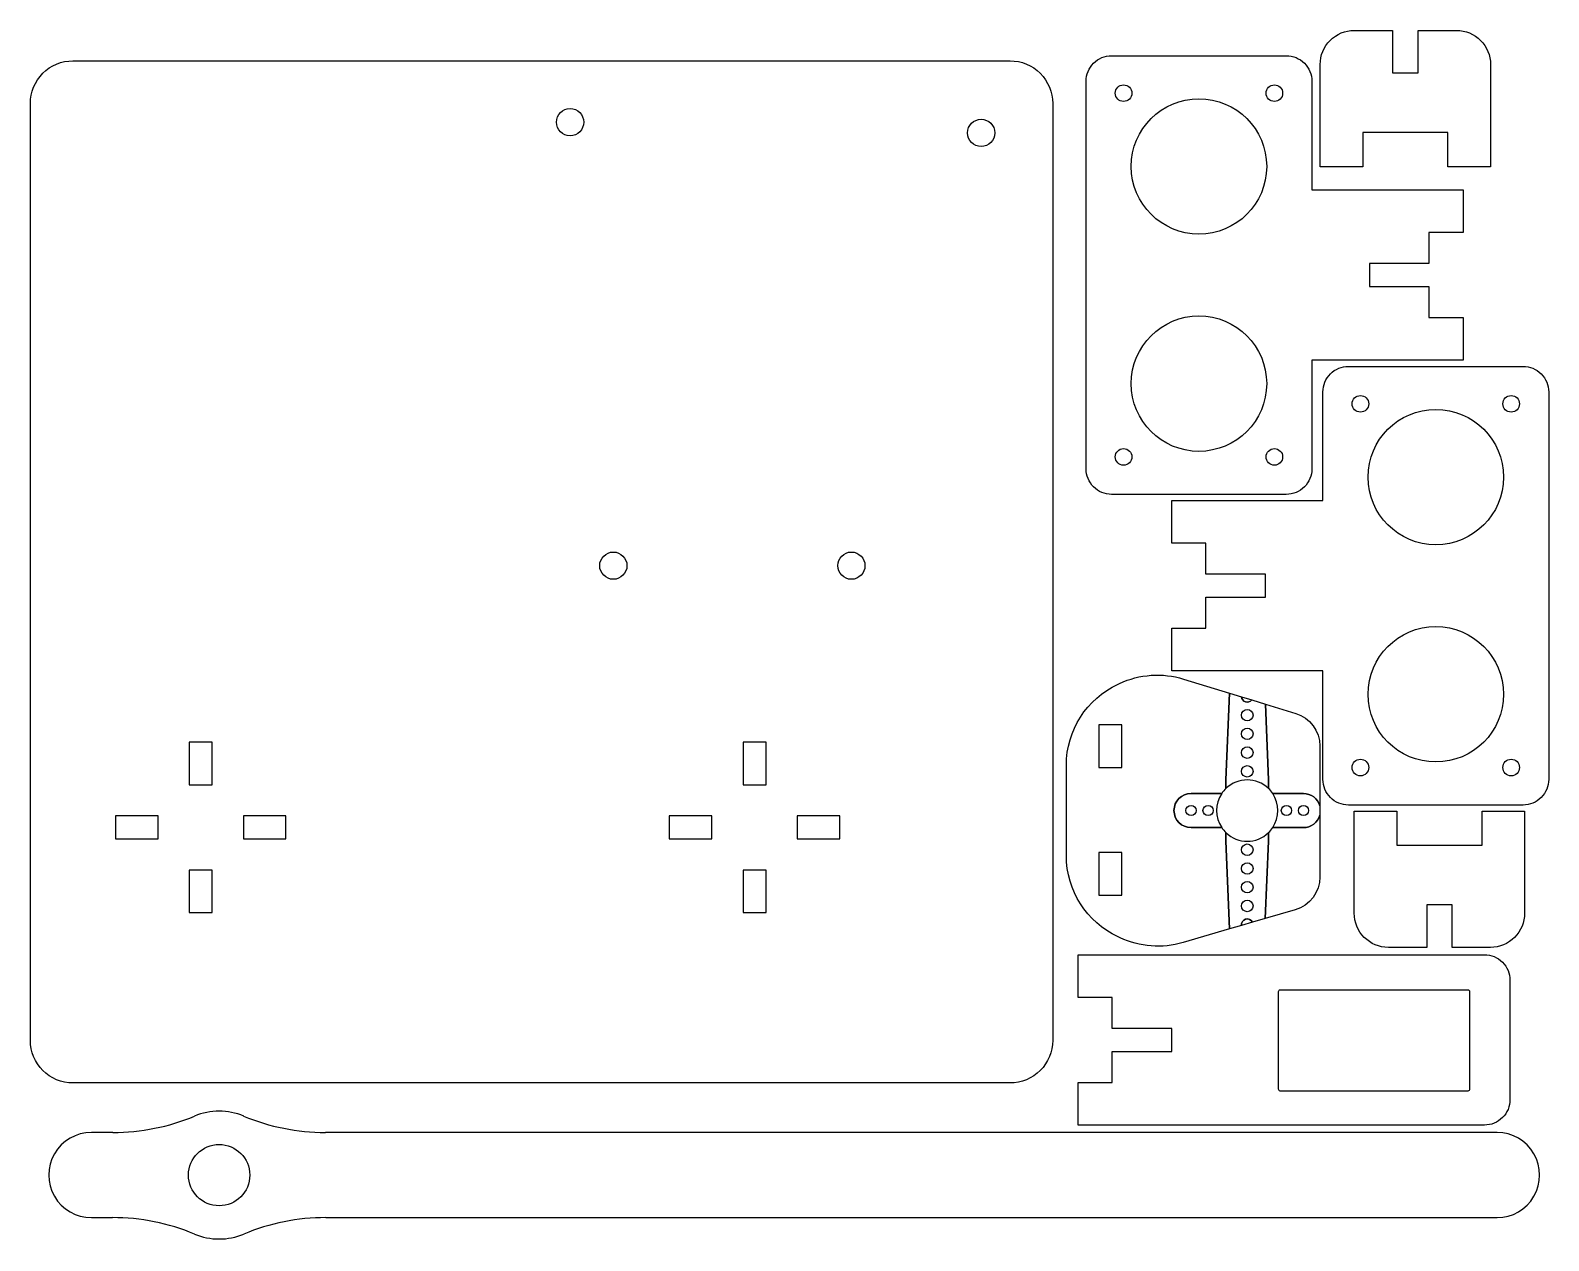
# Model space of a CAD drawing. Header units: millimetres. Extents: x -62 to 116, y -79 to 64.
import ezdxf

# ---------------------------------------------------------------- set-up
doc = ezdxf.new("R2010")
doc.units = ezdxf.units.MM
doc.layers.get('0').update_dxf_attribs({"linetype": 'CONTINUOUS'})

msp = doc.modelspace()

# ---------------------------------------------------------------- linework, layer by layer
for p, q in [((-52.31, -65.81), (-54.84, -65.81)), ((110.16, -65.81), (-27.37, -65.81)), ((-54.84, -75.81), (-52.37, -75.81)), ((-27.31, -75.81), (110.16, -75.81))]:
    msp.add_line(p, q)
for points in [[(105.4, 63.57, -0.414214), (109.4, 59.57), (109.4, 47.57), (104.4, 47.57), (104.4, 51.57), (94.4, 51.57), (94.4, 47.57), (89.4, 47.57), (89.4, 59.57, -0.414214), (93.4, 63.57), (97.9, 63.57), (97.9, 58.57), (100.9, 58.57), (100.9, 63.57)], [(95.17, 33.5), (102.17, 33.5), (102.17, 29.85), (106.17, 29.85), (106.17, 24.85), (88.42, 24.85), (88.42, 12.1, -0.414214), (85.42, 9.1), (64.92, 9.1, -0.414214), (61.92, 12.1), (61.92, 57.6, -0.414214), (64.92, 60.6), (85.42, 60.6, -0.414214), (88.42, 57.6), (88.42, 44.85), (106.17, 44.85), (106.17, 39.85), (102.17, 39.85), (102.17, 36.2), (95.17, 36.2)], [(-57, -60, -0.414214), (-62, -55), (-62, 55, -0.414214), (-57, 60), (53, 60, -0.414214), (58, 55), (58, -55, -0.414214), (53, -60)], [(82.97, -0.27), (75.97, -0.27), (75.97, 3.38), (71.97, 3.38), (71.97, 8.38), (89.72, 8.38), (89.72, 21.13, -0.414214), (92.72, 24.13), (113.22, 24.13, -0.414214), (116.22, 21.13), (116.22, -24.37, -0.414214), (113.22, -27.37), (92.72, -27.37, -0.414214), (89.72, -24.37), (89.72, -11.62), (71.97, -11.62), (71.97, -6.62), (75.97, -6.62), (75.97, -2.97), (82.97, -2.97)], [(59.61, -22.69, -0.291235), (65.67, -13.18), (65.84, -13.1, -0.185709), (73.36, -12.58), (78.76, -14.23), (78.34, -24.42), (78.34, -25.43, 0.053581), (77.84, -26.02), (74.24, -26.02, 1), (74.24, -30.02), (77.84, -30.02, 0.053581), (78.34, -30.61), (78.34, -31.62), (78.77, -41.92), (73.3, -43.52, -0.182284), (65.91, -42.95), (65.67, -42.84, -0.291235), (59.61, -33.33)], [(81.37, -15.03), (82.97, -15.52), (83.34, -24.42), (83.34, -25.43, 0.403853), (78.34, -25.43), (78.34, -24.42), (78.76, -14.23), (80.16, -14.66, 0.692046)], [(80.16, -14.66), (81.37, -15.03, -0.692046)], [(86.53, -16.61, -0.329597), (89.36, -20.44), (89.36, -27.48, 0.336136), (87.44, -26.02), (83.83, -26.02, 0.053581), (83.34, -25.43), (83.34, -24.42), (82.97, -15.52)], [(74.24, -26.02), (77.84, -26.02, 0.303337), (77.84, -30.02), (74.24, -30.02, -1)], [(89.36, -27.48), (89.36, -28.56, -0.336136), (87.44, -30.02), (83.83, -30.02, 0.303337), (83.83, -26.02), (87.44, -26.02, -0.336136)], [(97.4, -44.08, -0.414214), (93.4, -40.08), (93.4, -28.08), (98.4, -28.08), (98.4, -32.08), (108.4, -32.08), (108.4, -28.08), (113.4, -28.08), (113.4, -40.08, -0.414214), (109.4, -44.08), (104.9, -44.08), (104.9, -39.08), (101.9, -39.08), (101.9, -44.08)], [(89.36, -35.83, -0.333274), (86.48, -39.67), (82.96, -40.7), (83.34, -31.62), (83.34, -30.61, 0.053581), (83.83, -30.02), (87.44, -30.02, 0.336136), (89.36, -28.56)], [(82.96, -40.7), (81.45, -41.14, 0.868944), (80.17, -41.51), (78.77, -41.92), (78.34, -31.62), (78.34, -30.61, 0.403853), (83.34, -30.61), (83.34, -31.62)], [(81.45, -41.14), (80.17, -41.51, -0.868944)], [(108.68, -44.94, -0.414214), (111.68, -47.94), (111.68, -61.95, -0.414214), (108.68, -64.95), (60.98, -64.95), (60.98, -59.95), (64.98, -59.95), (64.98, -56.3), (71.98, -56.3), (71.98, -53.6), (64.98, -53.6), (64.98, -49.95), (60.98, -49.95), (60.98, -44.95), (80.98, -44.95), (80.98, -44.94)], [(106.78, -49.11), (84.68, -49.11, 0.414214), (84.48, -49.31), (84.48, -60.71, 0.414214), (84.68, -60.91), (106.78, -60.91, 0.414214), (106.98, -60.71), (106.98, -49.31, 0.414214)]]:
    msp.add_lwpolyline(points, format="xyb", close=True)
for points in [[(66.1, -17.96), (63.4, -17.96), (63.4, -22.96), (66.1, -22.96)], [(-43.35, -20), (-43.35, -25), (-40.65, -25), (-40.65, -20)], [(21.65, -20), (21.65, -25), (24.35, -25), (24.35, -20)], [(-47, -31.35), (-47, -28.65), (-52, -28.65), (-52, -31.35)], [(-37, -28.65), (-37, -31.35), (-32, -31.35), (-32, -28.65)], [(13, -31.35), (18, -31.35), (18, -28.65), (13, -28.65)], [(28, -31.35), (33, -31.35), (33, -28.65), (28, -28.65)], [(66.1, -32.96), (63.4, -32.96), (63.4, -37.96), (66.1, -37.96)], [(-40.65, -35), (-43.35, -35), (-43.35, -40), (-40.65, -40)], [(21.65, -40), (24.35, -40), (24.35, -35), (21.65, -35)]]:
    msp.add_lwpolyline(points, close=True)
for centre, radius in [((66.32, 56.2), 0.975), ((84.02, 56.2), 0.975), ((75.17, 47.6), 7.95), ((1.35, 52.8), 1.6), ((49.61, 51.53), 1.6), ((75.17, 22.1), 7.95), ((94.12, 19.73), 0.975), ((111.82, 19.73), 0.975), ((102.97, 11.13), 7.95), ((66.32, 13.5), 0.975), ((84.02, 13.5), 0.975), ((6.43, 0.73), 1.6), ((34.37, 0.73), 1.6), ((102.97, -14.37), 7.95), ((80.84, -16.82), 0.675), ((80.84, -16.82), 0.675), ((80.84, -19.02), 0.675), ((80.84, -19.02), 0.675), ((80.84, -21.22), 0.675), ((80.84, -21.22), 0.675), ((80.84, -23.42), 0.675), ((80.84, -23.42), 0.675), ((94.12, -22.97), 0.975), ((111.82, -22.97), 0.975), ((74.24, -28.02), 0.6), ((74.24, -28.02), 0.6), ((76.24, -28.02), 0.6), ((76.24, -28.02), 0.6), ((85.44, -28.02), 0.6), ((85.44, -28.02), 0.6), ((87.44, -28.02), 0.6), ((87.44, -28.02), 0.6), ((80.84, -32.62), 0.675), ((80.84, -32.62), 0.675), ((80.84, -34.82), 0.675), ((80.84, -34.82), 0.675), ((80.84, -34.82), 0.675), ((80.84, -37.02), 0.675), ((80.84, -37.02), 0.675), ((80.84, -37.02), 0.675), ((80.84, -39.22), 0.675), ((80.84, -39.22), 0.675)]:
    msp.add_circle(centre, radius)
for centre, major_axis, start_param, end_param in [((-52.31, -40.81), (-25, 0), 1.570796, 1.964618), ((-39.84, -70.82), (-7.5, 0), 4.318567, 5.106211), ((-27.37, -40.81), (-25, 0), 1.176974, 1.570796), ((-54.84, -70.81), (-5, 0), 4.712389, 7.853982), ((110.16, -70.81), (5, 0), 4.712389, 7.853982), ((-52.37, -100.81), (25, 0), 1.175038, 1.570796), ((-27.31, -100.81), (25, 0), 1.570796, 1.966554), ((-39.84, -70.82), (7.5, 0), 4.316631, 5.108147)]:
    msp.add_ellipse(centre, major_axis=major_axis, ratio=1, start_param=start_param, end_param=end_param)
msp.add_ellipse((-39.84, -70.82), major_axis=(3.6, 0), ratio=1)

doc.saveas('drawing.dxf')
